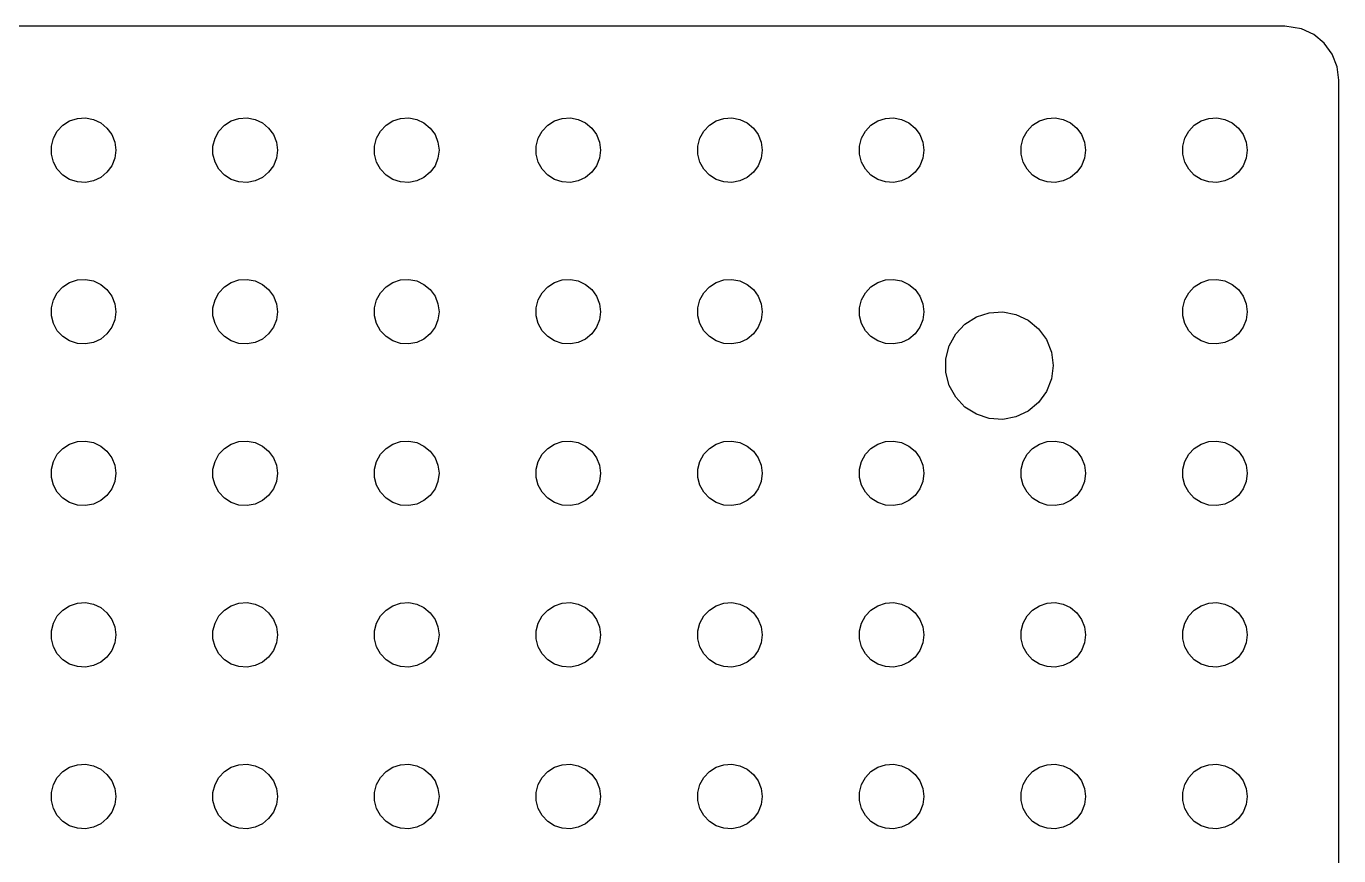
# Model space of a CAD drawing. Header units: metres. Extents: x -21 to 951, y -154 to 154.
# Drawn here: x 694.7 to 816.5, y 77 to 154 of the extents above; entities that cross this region are included whole.
import ezdxf

# ---------------------------------------------------------------- set-up
doc = ezdxf.new("R2010")
doc.units = ezdxf.units.M

msp = doc.modelspace()

# ---------------------------------------------------------------- linework, layer by layer
for p, q in [((811.5, 154), (588.5, 154)), ((813.045, 153.755), (811.5, 154)), ((814.179, 153.222), (813.045, 153.755)), ((815.145, 152.423), (814.179, 153.222)), ((815.882, 151.409), (815.145, 152.423)), ((816.343, 150.243), (815.882, 151.409)), ((816.5, 149), (816.343, 150.243)), ((816.5, -149), (816.5, 149)), ((698.088, 144.812), (698.723, 145.214)), ((698.723, 145.214), (699.438, 145.447)), ((699.438, 145.447), (700.188, 145.494)), ((700.188, 145.494), (700.927, 145.353)), ((700.927, 145.353), (701.607, 145.033)), ((701.607, 145.033), (702.187, 144.554)), ((713.088, 144.812), (713.723, 145.214)), ((713.723, 145.214), (714.438, 145.447)), ((714.438, 145.447), (715.188, 145.494)), ((715.188, 145.494), (715.927, 145.353)), ((715.927, 145.353), (716.607, 145.033)), ((716.607, 145.033), (717.187, 144.554)), ((728.088, 144.812), (728.723, 145.214)), ((728.723, 145.214), (729.438, 145.447)), ((729.438, 145.447), (730.188, 145.494)), ((730.188, 145.494), (730.927, 145.353)), ((730.927, 145.353), (731.607, 145.033)), ((731.607, 145.033), (732.187, 144.554)), ((743.088, 144.812), (743.723, 145.214)), ((743.723, 145.214), (744.438, 145.447)), ((744.438, 145.447), (745.188, 145.494)), ((745.188, 145.494), (745.927, 145.353)), ((745.927, 145.353), (746.607, 145.033)), ((746.607, 145.033), (747.187, 144.554)), ((758.088, 144.812), (758.723, 145.214)), ((758.723, 145.214), (759.438, 145.447)), ((759.438, 145.447), (760.188, 145.494)), ((760.188, 145.494), (760.927, 145.353)), ((760.927, 145.353), (761.607, 145.033)), ((761.607, 145.033), (762.187, 144.554)), ((773.088, 144.812), (773.723, 145.214)), ((773.723, 145.214), (774.438, 145.447)), ((774.438, 145.447), (775.188, 145.494)), ((775.188, 145.494), (775.927, 145.353)), ((775.927, 145.353), (776.607, 145.033)), ((776.607, 145.033), (777.187, 144.554)), ((788.088, 144.812), (788.723, 145.214)), ((788.723, 145.214), (789.438, 145.447)), ((789.438, 145.447), (790.188, 145.494)), ((790.188, 145.494), (790.927, 145.353)), ((790.927, 145.353), (791.607, 145.033)), ((791.607, 145.033), (792.187, 144.554)), ((803.088, 144.812), (803.723, 145.214)), ((803.723, 145.214), (804.438, 145.447)), ((804.438, 145.447), (805.188, 145.494)), ((805.188, 145.494), (805.927, 145.353)), ((805.927, 145.353), (806.607, 145.033)), ((806.607, 145.033), (807.187, 144.554)), ((697.211, 143.604), (697.573, 144.263)), ((697.573, 144.263), (698.088, 144.812)), ((702.187, 144.554), (702.629, 143.945)), ((702.629, 143.945), (702.906, 143.246)), ((712.211, 143.604), (712.573, 144.263)), ((712.573, 144.263), (713.088, 144.812)), ((717.187, 144.554), (717.629, 143.945)), ((717.629, 143.945), (717.906, 143.246)), ((727.211, 143.604), (727.573, 144.263)), ((727.573, 144.263), (728.088, 144.812)), ((732.187, 144.554), (732.629, 143.945)), ((732.629, 143.945), (732.906, 143.246)), ((742.211, 143.604), (742.573, 144.263)), ((742.573, 144.263), (743.088, 144.812)), ((747.187, 144.554), (747.629, 143.945)), ((747.629, 143.945), (747.906, 143.246)), ((757.211, 143.604), (757.573, 144.263)), ((757.573, 144.263), (758.088, 144.812)), ((762.187, 144.554), (762.629, 143.945)), ((762.629, 143.945), (762.906, 143.246)), ((772.211, 143.604), (772.573, 144.263)), ((772.573, 144.263), (773.088, 144.812)), ((777.187, 144.554), (777.629, 143.945)), ((777.629, 143.945), (777.906, 143.246)), ((787.211, 143.604), (787.573, 144.263)), ((787.573, 144.263), (788.088, 144.812)), ((792.187, 144.554), (792.629, 143.945)), ((792.629, 143.945), (792.906, 143.246)), ((802.211, 143.604), (802.573, 144.263)), ((802.573, 144.263), (803.088, 144.812)), ((807.187, 144.554), (807.629, 143.945)), ((807.629, 143.945), (807.906, 143.246)), ((697.024, 142.876), (697.211, 143.604)), ((697.024, 142.124), (697.024, 142.876)), ((702.906, 143.246), (703, 142.5)), ((712.024, 142.876), (712.211, 143.604)), ((712.024, 142.124), (712.024, 142.876)), ((717.906, 143.246), (718, 142.5)), ((727.024, 142.876), (727.211, 143.604)), ((727.024, 142.124), (727.024, 142.876)), ((732.906, 143.246), (733, 142.5)), ((742.024, 142.876), (742.211, 143.604)), ((742.024, 142.124), (742.024, 142.876)), ((747.906, 143.246), (748, 142.5)), ((757.024, 142.876), (757.211, 143.604)), ((757.024, 142.124), (757.024, 142.876)), ((762.906, 143.246), (763, 142.5)), ((772.024, 142.876), (772.211, 143.604)), ((772.024, 142.124), (772.024, 142.876)), ((777.906, 143.246), (778, 142.5)), ((787.024, 142.876), (787.211, 143.604)), ((787.024, 142.124), (787.024, 142.876)), ((792.906, 143.246), (793, 142.5)), ((802.024, 142.876), (802.211, 143.604)), ((802.024, 142.124), (802.024, 142.876)), ((807.906, 143.246), (808, 142.5)), ((697.211, 141.396), (697.024, 142.124)), ((697.573, 140.737), (697.211, 141.396)), ((702.906, 141.754), (702.629, 141.055)), ((703, 142.5), (702.906, 141.754)), ((712.211, 141.396), (712.024, 142.124)), ((712.573, 140.737), (712.211, 141.396)), ((717.906, 141.754), (717.629, 141.055)), ((718, 142.5), (717.906, 141.754)), ((727.211, 141.396), (727.024, 142.124)), ((727.573, 140.737), (727.211, 141.396)), ((732.906, 141.754), (732.629, 141.055)), ((733, 142.5), (732.906, 141.754)), ((742.211, 141.396), (742.024, 142.124)), ((742.573, 140.737), (742.211, 141.396)), ((747.906, 141.754), (747.629, 141.055)), ((748, 142.5), (747.906, 141.754)), ((757.211, 141.396), (757.024, 142.124)), ((757.573, 140.737), (757.211, 141.396)), ((762.906, 141.754), (762.629, 141.055)), ((763, 142.5), (762.906, 141.754)), ((772.211, 141.396), (772.024, 142.124)), ((772.573, 140.737), (772.211, 141.396)), ((777.906, 141.754), (777.629, 141.055)), ((778, 142.5), (777.906, 141.754)), ((787.211, 141.396), (787.024, 142.124)), ((787.573, 140.737), (787.211, 141.396)), ((792.906, 141.754), (792.629, 141.055)), ((793, 142.5), (792.906, 141.754)), ((802.211, 141.396), (802.024, 142.124)), ((802.573, 140.737), (802.211, 141.396)), ((807.906, 141.754), (807.629, 141.055)), ((808, 142.5), (807.906, 141.754)), ((698.088, 140.188), (697.573, 140.737)), ((698.723, 139.786), (698.088, 140.188)), ((702.187, 140.446), (701.607, 139.967)), ((702.629, 141.055), (702.187, 140.446)), ((713.088, 140.188), (712.573, 140.737)), ((713.723, 139.786), (713.088, 140.188)), ((717.187, 140.446), (716.607, 139.967)), ((717.629, 141.055), (717.187, 140.446)), ((728.088, 140.188), (727.573, 140.737)), ((728.723, 139.786), (728.088, 140.188)), ((732.187, 140.446), (731.607, 139.967)), ((732.629, 141.055), (732.187, 140.446)), ((743.088, 140.188), (742.573, 140.737)), ((743.723, 139.786), (743.088, 140.188)), ((747.187, 140.446), (746.607, 139.967)), ((747.629, 141.055), (747.187, 140.446)), ((758.088, 140.188), (757.573, 140.737)), ((758.723, 139.786), (758.088, 140.188)), ((762.187, 140.446), (761.607, 139.967)), ((762.629, 141.055), (762.187, 140.446)), ((773.088, 140.188), (772.573, 140.737)), ((773.723, 139.786), (773.088, 140.188)), ((777.187, 140.446), (776.607, 139.967)), ((777.629, 141.055), (777.187, 140.446)), ((788.088, 140.188), (787.573, 140.737)), ((788.723, 139.786), (788.088, 140.188)), ((792.187, 140.446), (791.607, 139.967)), ((792.629, 141.055), (792.187, 140.446)), ((803.088, 140.188), (802.573, 140.737)), ((803.723, 139.786), (803.088, 140.188)), ((807.187, 140.446), (806.607, 139.967)), ((807.629, 141.055), (807.187, 140.446)), ((699.438, 139.553), (698.723, 139.786)), ((700.188, 139.506), (699.438, 139.553)), ((700.927, 139.647), (700.188, 139.506)), ((701.607, 139.967), (700.927, 139.647)), ((714.438, 139.553), (713.723, 139.786)), ((715.188, 139.506), (714.438, 139.553)), ((715.927, 139.647), (715.188, 139.506)), ((716.607, 139.967), (715.927, 139.647)), ((729.438, 139.553), (728.723, 139.786)), ((730.188, 139.506), (729.438, 139.553)), ((730.927, 139.647), (730.188, 139.506)), ((731.607, 139.967), (730.927, 139.647)), ((744.438, 139.553), (743.723, 139.786)), ((745.188, 139.506), (744.438, 139.553)), ((745.927, 139.647), (745.188, 139.506)), ((746.607, 139.967), (745.927, 139.647)), ((759.438, 139.553), (758.723, 139.786)), ((760.188, 139.506), (759.438, 139.553)), ((760.927, 139.647), (760.188, 139.506)), ((761.607, 139.967), (760.927, 139.647)), ((774.438, 139.553), (773.723, 139.786)), ((775.188, 139.506), (774.438, 139.553)), ((775.927, 139.647), (775.188, 139.506)), ((776.607, 139.967), (775.927, 139.647)), ((789.438, 139.553), (788.723, 139.786)), ((790.188, 139.506), (789.438, 139.553)), ((790.927, 139.647), (790.188, 139.506)), ((791.607, 139.967), (790.927, 139.647)), ((804.438, 139.553), (803.723, 139.786)), ((805.188, 139.506), (804.438, 139.553)), ((805.927, 139.647), (805.188, 139.506)), ((806.607, 139.967), (805.927, 139.647)), ((698.723, 130.214), (699.438, 130.447)), ((699.438, 130.447), (700.188, 130.494)), ((700.188, 130.494), (700.927, 130.353)), ((700.927, 130.353), (701.607, 130.033)), ((713.723, 130.214), (714.438, 130.447)), ((714.438, 130.447), (715.188, 130.494)), ((715.188, 130.494), (715.927, 130.353)), ((715.927, 130.353), (716.607, 130.033)), ((728.723, 130.214), (729.438, 130.447)), ((729.438, 130.447), (730.188, 130.494)), ((730.188, 130.494), (730.927, 130.353)), ((730.927, 130.353), (731.607, 130.033)), ((743.723, 130.214), (744.438, 130.447)), ((744.438, 130.447), (745.188, 130.494)), ((745.188, 130.494), (745.927, 130.353)), ((745.927, 130.353), (746.607, 130.033)), ((758.723, 130.214), (759.438, 130.447)), ((759.438, 130.447), (760.188, 130.494)), ((760.188, 130.494), (760.927, 130.353)), ((760.927, 130.353), (761.607, 130.033)), ((773.723, 130.214), (774.438, 130.447)), ((774.438, 130.447), (775.188, 130.494)), ((775.188, 130.494), (775.927, 130.353)), ((775.927, 130.353), (776.607, 130.033)), ((803.723, 130.214), (804.438, 130.447)), ((804.438, 130.447), (805.188, 130.494)), ((805.188, 130.494), (805.927, 130.353)), ((805.927, 130.353), (806.607, 130.033)), ((697.211, 128.604), (697.573, 129.263)), ((697.573, 129.263), (698.088, 129.812)), ((698.088, 129.812), (698.723, 130.214)), ((701.607, 130.033), (702.187, 129.554)), ((702.187, 129.554), (702.629, 128.945)), ((712.211, 128.604), (712.573, 129.263)), ((712.573, 129.263), (713.088, 129.812)), ((713.088, 129.812), (713.723, 130.214)), ((716.607, 130.033), (717.187, 129.554)), ((717.187, 129.554), (717.629, 128.945)), ((727.211, 128.604), (727.573, 129.263)), ((727.573, 129.263), (728.088, 129.812)), ((728.088, 129.812), (728.723, 130.214)), ((731.607, 130.033), (732.187, 129.554)), ((732.187, 129.554), (732.629, 128.945)), ((742.211, 128.604), (742.573, 129.263)), ((742.573, 129.263), (743.088, 129.812)), ((743.088, 129.812), (743.723, 130.214)), ((746.607, 130.033), (747.187, 129.554)), ((747.187, 129.554), (747.629, 128.945)), ((757.211, 128.604), (757.573, 129.263)), ((757.573, 129.263), (758.088, 129.812)), ((758.088, 129.812), (758.723, 130.214)), ((761.607, 130.033), (762.187, 129.554)), ((762.187, 129.554), (762.629, 128.945)), ((772.211, 128.604), (772.573, 129.263)), ((772.573, 129.263), (773.088, 129.812)), ((773.088, 129.812), (773.723, 130.214)), ((776.607, 130.033), (777.187, 129.554)), ((777.187, 129.554), (777.629, 128.945)), ((802.211, 128.604), (802.573, 129.263)), ((802.573, 129.263), (803.088, 129.812)), ((803.088, 129.812), (803.723, 130.214)), ((806.607, 130.033), (807.187, 129.554)), ((807.187, 129.554), (807.629, 128.945)), ((697.024, 127.876), (697.211, 128.604)), ((702.629, 128.945), (702.906, 128.246)), ((702.906, 128.246), (703, 127.5)), ((712.024, 127.876), (712.211, 128.604)), ((717.629, 128.945), (717.906, 128.246)), ((717.906, 128.246), (718, 127.5)), ((727.024, 127.876), (727.211, 128.604)), ((732.629, 128.945), (732.906, 128.246)), ((732.906, 128.246), (733, 127.5)), ((742.024, 127.876), (742.211, 128.604)), ((747.629, 128.945), (747.906, 128.246)), ((747.906, 128.246), (748, 127.5)), ((757.024, 127.876), (757.211, 128.604)), ((762.629, 128.945), (762.906, 128.246)), ((762.906, 128.246), (763, 127.5)), ((772.024, 127.876), (772.211, 128.604)), ((777.629, 128.945), (777.906, 128.246)), ((777.906, 128.246), (778, 127.5)), ((802.024, 127.876), (802.211, 128.604)), ((807.629, 128.945), (807.906, 128.246)), ((807.906, 128.246), (808, 127.5)), ((697.024, 127.124), (697.024, 127.876)), ((697.211, 126.396), (697.024, 127.124)), ((702.906, 126.754), (702.629, 126.055)), ((703, 127.5), (702.906, 126.754)), ((712.024, 127.124), (712.024, 127.876)), ((712.211, 126.396), (712.024, 127.124)), ((717.906, 126.754), (717.629, 126.055)), ((718, 127.5), (717.906, 126.754)), ((727.024, 127.124), (727.024, 127.876)), ((727.211, 126.396), (727.024, 127.124)), ((732.906, 126.754), (732.629, 126.055)), ((733, 127.5), (732.906, 126.754)), ((742.024, 127.124), (742.024, 127.876)), ((742.211, 126.396), (742.024, 127.124)), ((747.906, 126.754), (747.629, 126.055)), ((748, 127.5), (747.906, 126.754)), ((757.024, 127.124), (757.024, 127.876)), ((757.211, 126.396), (757.024, 127.124)), ((762.906, 126.754), (762.629, 126.055)), ((763, 127.5), (762.906, 126.754)), ((772.024, 127.124), (772.024, 127.876)), ((772.211, 126.396), (772.024, 127.124)), ((777.906, 126.754), (777.629, 126.055)), ((778, 127.5), (777.906, 126.754)), ((781.813, 126.353), (782.871, 127.024)), ((782.871, 127.024), (784.063, 127.411)), ((784.063, 127.411), (785.314, 127.49)), ((785.314, 127.49), (786.545, 127.255)), ((786.545, 127.255), (787.679, 126.722)), ((787.679, 126.722), (788.645, 125.923)), ((802.024, 127.124), (802.024, 127.876)), ((802.211, 126.396), (802.024, 127.124)), ((807.906, 126.754), (807.629, 126.055)), ((808, 127.5), (807.906, 126.754)), ((697.573, 125.737), (697.211, 126.396)), ((698.088, 125.188), (697.573, 125.737)), ((702.629, 126.055), (702.187, 125.446)), ((712.573, 125.737), (712.211, 126.396)), ((713.088, 125.188), (712.573, 125.737)), ((717.629, 126.055), (717.187, 125.446)), ((727.573, 125.737), (727.211, 126.396)), ((728.088, 125.188), (727.573, 125.737)), ((732.629, 126.055), (732.187, 125.446)), ((742.573, 125.737), (742.211, 126.396)), ((743.088, 125.188), (742.573, 125.737)), ((747.629, 126.055), (747.187, 125.446)), ((757.573, 125.737), (757.211, 126.396)), ((758.088, 125.188), (757.573, 125.737)), ((762.629, 126.055), (762.187, 125.446)), ((772.573, 125.737), (772.211, 126.396)), ((773.088, 125.188), (772.573, 125.737)), ((777.629, 126.055), (777.187, 125.446)), ((780.955, 125.439), (781.813, 126.353)), ((788.645, 125.923), (789.382, 124.909)), ((802.573, 125.737), (802.211, 126.396)), ((803.088, 125.188), (802.573, 125.737)), ((807.629, 126.055), (807.187, 125.446)), ((698.723, 124.786), (698.088, 125.188)), ((699.438, 124.553), (698.723, 124.786)), ((700.188, 124.506), (699.438, 124.553)), ((700.927, 124.647), (700.188, 124.506)), ((701.607, 124.967), (700.927, 124.647)), ((702.187, 125.446), (701.607, 124.967)), ((713.723, 124.786), (713.088, 125.188)), ((714.438, 124.553), (713.723, 124.786)), ((715.188, 124.506), (714.438, 124.553)), ((715.927, 124.647), (715.188, 124.506)), ((716.607, 124.967), (715.927, 124.647)), ((717.187, 125.446), (716.607, 124.967)), ((728.723, 124.786), (728.088, 125.188)), ((729.438, 124.553), (728.723, 124.786)), ((730.188, 124.506), (729.438, 124.553)), ((730.927, 124.647), (730.188, 124.506)), ((731.607, 124.967), (730.927, 124.647)), ((732.187, 125.446), (731.607, 124.967)), ((743.723, 124.786), (743.088, 125.188)), ((744.438, 124.553), (743.723, 124.786)), ((745.188, 124.506), (744.438, 124.553)), ((745.927, 124.647), (745.188, 124.506)), ((746.607, 124.967), (745.927, 124.647)), ((747.187, 125.446), (746.607, 124.967)), ((758.723, 124.786), (758.088, 125.188)), ((759.438, 124.553), (758.723, 124.786)), ((760.188, 124.506), (759.438, 124.553)), ((760.927, 124.647), (760.188, 124.506)), ((761.607, 124.967), (760.927, 124.647)), ((762.187, 125.446), (761.607, 124.967)), ((773.723, 124.786), (773.088, 125.188)), ((774.438, 124.553), (773.723, 124.786)), ((775.188, 124.506), (774.438, 124.553)), ((775.927, 124.647), (775.188, 124.506)), ((776.607, 124.967), (775.927, 124.647)), ((777.187, 125.446), (776.607, 124.967)), ((780.039, 123.127), (780.351, 124.341)), ((780.351, 124.341), (780.955, 125.439)), ((789.382, 124.909), (789.843, 123.743)), ((803.723, 124.786), (803.088, 125.188)), ((804.438, 124.553), (803.723, 124.786)), ((805.188, 124.506), (804.438, 124.553)), ((805.927, 124.647), (805.188, 124.506)), ((806.607, 124.967), (805.927, 124.647)), ((807.187, 125.446), (806.607, 124.967)), ((780.039, 121.873), (780.039, 123.127)), ((789.843, 123.743), (790, 122.5)), ((780.351, 120.659), (780.039, 121.873)), ((790, 122.5), (789.843, 121.257)), ((780.955, 119.561), (780.351, 120.659)), ((789.843, 121.257), (789.382, 120.091)), ((781.813, 118.647), (780.955, 119.561)), ((789.382, 120.091), (788.645, 119.077)), ((782.871, 117.976), (781.813, 118.647)), ((787.679, 118.278), (786.545, 117.745)), ((788.645, 119.077), (787.679, 118.278)), ((784.063, 117.589), (782.871, 117.976)), ((785.314, 117.51), (784.063, 117.589)), ((786.545, 117.745), (785.314, 117.51)), ((697.573, 114.263), (698.088, 114.812)), ((698.088, 114.812), (698.723, 115.214)), ((698.723, 115.214), (699.438, 115.447)), ((699.438, 115.447), (700.188, 115.494)), ((700.188, 115.494), (700.927, 115.353)), ((700.927, 115.353), (701.607, 115.033)), ((701.607, 115.033), (702.187, 114.554)), ((702.187, 114.554), (702.629, 113.945)), ((712.573, 114.263), (713.088, 114.812)), ((713.088, 114.812), (713.723, 115.214)), ((713.723, 115.214), (714.438, 115.447)), ((714.438, 115.447), (715.188, 115.494)), ((715.188, 115.494), (715.927, 115.353)), ((715.927, 115.353), (716.607, 115.033)), ((716.607, 115.033), (717.187, 114.554)), ((717.187, 114.554), (717.629, 113.945)), ((727.573, 114.263), (728.088, 114.812)), ((728.088, 114.812), (728.723, 115.214)), ((728.723, 115.214), (729.438, 115.447)), ((729.438, 115.447), (730.188, 115.494)), ((730.188, 115.494), (730.927, 115.353)), ((730.927, 115.353), (731.607, 115.033)), ((731.607, 115.033), (732.187, 114.554)), ((732.187, 114.554), (732.629, 113.945)), ((742.573, 114.263), (743.088, 114.812)), ((743.088, 114.812), (743.723, 115.214)), ((743.723, 115.214), (744.438, 115.447)), ((744.438, 115.447), (745.188, 115.494)), ((745.188, 115.494), (745.927, 115.353)), ((745.927, 115.353), (746.607, 115.033)), ((746.607, 115.033), (747.187, 114.554)), ((747.187, 114.554), (747.629, 113.945)), ((757.573, 114.263), (758.088, 114.812)), ((758.088, 114.812), (758.723, 115.214)), ((758.723, 115.214), (759.438, 115.447)), ((759.438, 115.447), (760.188, 115.494)), ((760.188, 115.494), (760.927, 115.353)), ((760.927, 115.353), (761.607, 115.033)), ((761.607, 115.033), (762.187, 114.554)), ((762.187, 114.554), (762.629, 113.945)), ((772.573, 114.263), (773.088, 114.812)), ((773.088, 114.812), (773.723, 115.214)), ((773.723, 115.214), (774.438, 115.447)), ((774.438, 115.447), (775.188, 115.494)), ((775.188, 115.494), (775.927, 115.353)), ((775.927, 115.353), (776.607, 115.033)), ((776.607, 115.033), (777.187, 114.554)), ((777.187, 114.554), (777.629, 113.945)), ((787.573, 114.263), (788.088, 114.812)), ((788.088, 114.812), (788.723, 115.214)), ((788.723, 115.214), (789.438, 115.447)), ((789.438, 115.447), (790.188, 115.494)), ((790.188, 115.494), (790.927, 115.353)), ((790.927, 115.353), (791.607, 115.033)), ((791.607, 115.033), (792.187, 114.554)), ((792.187, 114.554), (792.629, 113.945)), ((802.573, 114.263), (803.088, 114.812)), ((803.088, 114.812), (803.723, 115.214)), ((803.723, 115.214), (804.438, 115.447)), ((804.438, 115.447), (805.188, 115.494)), ((805.188, 115.494), (805.927, 115.353)), ((805.927, 115.353), (806.607, 115.033)), ((806.607, 115.033), (807.187, 114.554)), ((807.187, 114.554), (807.629, 113.945)), ((697.024, 112.876), (697.211, 113.604)), ((697.211, 113.604), (697.573, 114.263)), ((702.629, 113.945), (702.906, 113.246)), ((712.024, 112.876), (712.211, 113.604)), ((712.211, 113.604), (712.573, 114.263)), ((717.629, 113.945), (717.906, 113.246)), ((727.024, 112.876), (727.211, 113.604)), ((727.211, 113.604), (727.573, 114.263)), ((732.629, 113.945), (732.906, 113.246)), ((742.024, 112.876), (742.211, 113.604)), ((742.211, 113.604), (742.573, 114.263)), ((747.629, 113.945), (747.906, 113.246)), ((757.024, 112.876), (757.211, 113.604)), ((757.211, 113.604), (757.573, 114.263)), ((762.629, 113.945), (762.906, 113.246)), ((772.024, 112.876), (772.211, 113.604)), ((772.211, 113.604), (772.573, 114.263)), ((777.629, 113.945), (777.906, 113.246)), ((787.024, 112.876), (787.211, 113.604)), ((787.211, 113.604), (787.573, 114.263)), ((792.629, 113.945), (792.906, 113.246)), ((802.024, 112.876), (802.211, 113.604)), ((802.211, 113.604), (802.573, 114.263)), ((807.629, 113.945), (807.906, 113.246)), ((697.024, 112.124), (697.024, 112.876)), ((697.211, 111.396), (697.024, 112.124)), ((702.906, 113.246), (703, 112.5)), ((703, 112.5), (702.906, 111.754)), ((712.024, 112.124), (712.024, 112.876)), ((712.211, 111.396), (712.024, 112.124)), ((717.906, 113.246), (718, 112.5)), ((718, 112.5), (717.906, 111.754)), ((727.024, 112.124), (727.024, 112.876)), ((727.211, 111.396), (727.024, 112.124)), ((732.906, 113.246), (733, 112.5)), ((733, 112.5), (732.906, 111.754)), ((742.024, 112.124), (742.024, 112.876)), ((742.211, 111.396), (742.024, 112.124)), ((747.906, 113.246), (748, 112.5)), ((748, 112.5), (747.906, 111.754)), ((757.024, 112.124), (757.024, 112.876)), ((757.211, 111.396), (757.024, 112.124)), ((762.906, 113.246), (763, 112.5)), ((763, 112.5), (762.906, 111.754)), ((772.024, 112.124), (772.024, 112.876)), ((772.211, 111.396), (772.024, 112.124)), ((777.906, 113.246), (778, 112.5)), ((778, 112.5), (777.906, 111.754)), ((787.024, 112.124), (787.024, 112.876)), ((787.211, 111.396), (787.024, 112.124)), ((792.906, 113.246), (793, 112.5)), ((793, 112.5), (792.906, 111.754)), ((802.024, 112.124), (802.024, 112.876)), ((802.211, 111.396), (802.024, 112.124)), ((807.906, 113.246), (808, 112.5)), ((808, 112.5), (807.906, 111.754)), ((697.573, 110.737), (697.211, 111.396)), ((702.629, 111.055), (702.187, 110.446)), ((702.906, 111.754), (702.629, 111.055)), ((712.573, 110.737), (712.211, 111.396)), ((717.629, 111.055), (717.187, 110.446)), ((717.906, 111.754), (717.629, 111.055)), ((727.573, 110.737), (727.211, 111.396)), ((732.629, 111.055), (732.187, 110.446)), ((732.906, 111.754), (732.629, 111.055)), ((742.573, 110.737), (742.211, 111.396)), ((747.629, 111.055), (747.187, 110.446)), ((747.906, 111.754), (747.629, 111.055)), ((757.573, 110.737), (757.211, 111.396)), ((762.629, 111.055), (762.187, 110.446)), ((762.906, 111.754), (762.629, 111.055)), ((772.573, 110.737), (772.211, 111.396)), ((777.629, 111.055), (777.187, 110.446)), ((777.906, 111.754), (777.629, 111.055)), ((787.573, 110.737), (787.211, 111.396)), ((792.629, 111.055), (792.187, 110.446)), ((792.906, 111.754), (792.629, 111.055)), ((802.573, 110.737), (802.211, 111.396)), ((807.629, 111.055), (807.187, 110.446)), ((807.906, 111.754), (807.629, 111.055)), ((698.088, 110.188), (697.573, 110.737)), ((698.723, 109.786), (698.088, 110.188)), ((699.438, 109.553), (698.723, 109.786)), ((700.927, 109.647), (700.188, 109.506)), ((701.607, 109.967), (700.927, 109.647)), ((702.187, 110.446), (701.607, 109.967)), ((713.088, 110.188), (712.573, 110.737)), ((713.723, 109.786), (713.088, 110.188)), ((714.438, 109.553), (713.723, 109.786)), ((715.927, 109.647), (715.188, 109.506)), ((716.607, 109.967), (715.927, 109.647)), ((717.187, 110.446), (716.607, 109.967)), ((728.088, 110.188), (727.573, 110.737)), ((728.723, 109.786), (728.088, 110.188)), ((729.438, 109.553), (728.723, 109.786)), ((730.927, 109.647), (730.188, 109.506)), ((731.607, 109.967), (730.927, 109.647)), ((732.187, 110.446), (731.607, 109.967)), ((743.088, 110.188), (742.573, 110.737)), ((743.723, 109.786), (743.088, 110.188)), ((744.438, 109.553), (743.723, 109.786)), ((745.927, 109.647), (745.188, 109.506)), ((746.607, 109.967), (745.927, 109.647)), ((747.187, 110.446), (746.607, 109.967)), ((758.088, 110.188), (757.573, 110.737)), ((758.723, 109.786), (758.088, 110.188)), ((759.438, 109.553), (758.723, 109.786)), ((760.927, 109.647), (760.188, 109.506)), ((761.607, 109.967), (760.927, 109.647)), ((762.187, 110.446), (761.607, 109.967)), ((773.088, 110.188), (772.573, 110.737)), ((773.723, 109.786), (773.088, 110.188)), ((774.438, 109.553), (773.723, 109.786)), ((775.927, 109.647), (775.188, 109.506)), ((776.607, 109.967), (775.927, 109.647)), ((777.187, 110.446), (776.607, 109.967)), ((788.088, 110.188), (787.573, 110.737)), ((788.723, 109.786), (788.088, 110.188)), ((789.438, 109.553), (788.723, 109.786)), ((790.927, 109.647), (790.188, 109.506)), ((791.607, 109.967), (790.927, 109.647)), ((792.187, 110.446), (791.607, 109.967)), ((803.088, 110.188), (802.573, 110.737)), ((803.723, 109.786), (803.088, 110.188)), ((804.438, 109.553), (803.723, 109.786)), ((805.927, 109.647), (805.188, 109.506)), ((806.607, 109.967), (805.927, 109.647)), ((807.187, 110.446), (806.607, 109.967)), ((700.188, 109.506), (699.438, 109.553)), ((715.188, 109.506), (714.438, 109.553)), ((730.188, 109.506), (729.438, 109.553)), ((745.188, 109.506), (744.438, 109.553)), ((760.188, 109.506), (759.438, 109.553)), ((775.188, 109.506), (774.438, 109.553)), ((790.188, 109.506), (789.438, 109.553)), ((805.188, 109.506), (804.438, 109.553)), ((698.088, 99.8115), (698.723, 100.214)), ((698.723, 100.214), (699.438, 100.447)), ((699.438, 100.447), (700.188, 100.494)), ((700.188, 100.494), (700.927, 100.353)), ((700.927, 100.353), (701.607, 100.033)), ((701.607, 100.033), (702.187, 99.5536)), ((713.088, 99.8115), (713.723, 100.214)), ((713.723, 100.214), (714.438, 100.447)), ((714.438, 100.447), (715.188, 100.494)), ((715.188, 100.494), (715.927, 100.353)), ((715.927, 100.353), (716.607, 100.033)), ((716.607, 100.033), (717.187, 99.5536)), ((728.088, 99.8115), (728.723, 100.214)), ((728.723, 100.214), (729.438, 100.447)), ((729.438, 100.447), (730.188, 100.494)), ((730.188, 100.494), (730.927, 100.353)), ((730.927, 100.353), (731.607, 100.033)), ((731.607, 100.033), (732.187, 99.5536)), ((743.088, 99.8115), (743.723, 100.214)), ((743.723, 100.214), (744.438, 100.447)), ((744.438, 100.447), (745.188, 100.494)), ((745.188, 100.494), (745.927, 100.353)), ((745.927, 100.353), (746.607, 100.033)), ((746.607, 100.033), (747.187, 99.5536)), ((758.088, 99.8115), (758.723, 100.214)), ((758.723, 100.214), (759.438, 100.447)), ((759.438, 100.447), (760.188, 100.494)), ((760.188, 100.494), (760.927, 100.353)), ((760.927, 100.353), (761.607, 100.033)), ((761.607, 100.033), (762.187, 99.5536)), ((773.088, 99.8115), (773.723, 100.214)), ((773.723, 100.214), (774.438, 100.447)), ((774.438, 100.447), (775.188, 100.494)), ((775.188, 100.494), (775.927, 100.353)), ((775.927, 100.353), (776.607, 100.033)), ((776.607, 100.033), (777.187, 99.5536)), ((788.088, 99.8115), (788.723, 100.214)), ((788.723, 100.214), (789.438, 100.447)), ((789.438, 100.447), (790.188, 100.494)), ((790.188, 100.494), (790.927, 100.353)), ((790.927, 100.353), (791.607, 100.033)), ((791.607, 100.033), (792.187, 99.5536)), ((803.088, 99.8115), (803.723, 100.214)), ((803.723, 100.214), (804.438, 100.447)), ((804.438, 100.447), (805.188, 100.494)), ((805.188, 100.494), (805.927, 100.353)), ((805.927, 100.353), (806.607, 100.033)), ((806.607, 100.033), (807.187, 99.5536)), ((697.211, 98.6044), (697.573, 99.2634)), ((697.573, 99.2634), (698.088, 99.8115)), ((702.187, 99.5536), (702.629, 98.9453)), ((702.629, 98.9453), (702.906, 98.2461)), ((712.211, 98.6044), (712.573, 99.2634)), ((712.573, 99.2634), (713.088, 99.8115)), ((717.187, 99.5536), (717.629, 98.9453)), ((717.629, 98.9453), (717.906, 98.2461)), ((727.211, 98.6044), (727.573, 99.2634)), ((727.573, 99.2634), (728.088, 99.8115)), ((732.187, 99.5536), (732.629, 98.9453)), ((732.629, 98.9453), (732.906, 98.2461)), ((742.211, 98.6044), (742.573, 99.2634)), ((742.573, 99.2634), (743.088, 99.8115)), ((747.187, 99.5536), (747.629, 98.9453)), ((747.629, 98.9453), (747.906, 98.2461)), ((757.211, 98.6044), (757.573, 99.2634)), ((757.573, 99.2634), (758.088, 99.8115)), ((762.187, 99.5536), (762.629, 98.9453)), ((762.629, 98.9453), (762.906, 98.2461)), ((772.211, 98.6044), (772.573, 99.2634)), ((772.573, 99.2634), (773.088, 99.8115)), ((777.187, 99.5536), (777.629, 98.9453)), ((777.629, 98.9453), (777.906, 98.2461)), ((787.211, 98.6044), (787.573, 99.2634)), ((787.573, 99.2634), (788.088, 99.8115)), ((792.187, 99.5536), (792.629, 98.9453)), ((792.629, 98.9453), (792.906, 98.2461)), ((802.211, 98.6044), (802.573, 99.2634)), ((802.573, 99.2634), (803.088, 99.8115)), ((807.187, 99.5536), (807.629, 98.9453)), ((807.629, 98.9453), (807.906, 98.2461)), ((697.024, 97.876), (697.211, 98.6044)), ((697.024, 97.124), (697.024, 97.876)), ((702.906, 98.2461), (703, 97.5)), ((703, 97.5), (702.906, 96.7539)), ((712.024, 97.876), (712.211, 98.6044)), ((712.024, 97.124), (712.024, 97.876)), ((717.906, 98.2461), (718, 97.5)), ((718, 97.5), (717.906, 96.7539)), ((727.024, 97.876), (727.211, 98.6044)), ((727.024, 97.124), (727.024, 97.876)), ((732.906, 98.2461), (733, 97.5)), ((733, 97.5), (732.906, 96.7539)), ((742.024, 97.876), (742.211, 98.6044)), ((742.024, 97.124), (742.024, 97.876)), ((747.906, 98.2461), (748, 97.5)), ((748, 97.5), (747.906, 96.7539)), ((757.024, 97.876), (757.211, 98.6044)), ((757.024, 97.124), (757.024, 97.876)), ((762.906, 98.2461), (763, 97.5)), ((763, 97.5), (762.906, 96.7539)), ((772.024, 97.876), (772.211, 98.6044)), ((772.024, 97.124), (772.024, 97.876)), ((777.906, 98.2461), (778, 97.5)), ((778, 97.5), (777.906, 96.7539)), ((787.024, 97.876), (787.211, 98.6044)), ((787.024, 97.124), (787.024, 97.876)), ((792.906, 98.2461), (793, 97.5)), ((793, 97.5), (792.906, 96.7539)), ((802.024, 97.876), (802.211, 98.6044)), ((802.024, 97.124), (802.024, 97.876)), ((807.906, 98.2461), (808, 97.5)), ((808, 97.5), (807.906, 96.7539)), ((697.211, 96.3956), (697.024, 97.124)), ((697.573, 95.7366), (697.211, 96.3956)), ((702.906, 96.7539), (702.629, 96.0547)), ((712.211, 96.3956), (712.024, 97.124)), ((712.573, 95.7366), (712.211, 96.3956)), ((717.906, 96.7539), (717.629, 96.0547)), ((727.211, 96.3956), (727.024, 97.124)), ((727.573, 95.7366), (727.211, 96.3956)), ((732.906, 96.7539), (732.629, 96.0547)), ((742.211, 96.3956), (742.024, 97.124)), ((742.573, 95.7366), (742.211, 96.3956)), ((747.906, 96.7539), (747.629, 96.0547)), ((757.211, 96.3956), (757.024, 97.124)), ((757.573, 95.7366), (757.211, 96.3956)), ((762.906, 96.7539), (762.629, 96.0547)), ((772.211, 96.3956), (772.024, 97.124)), ((772.573, 95.7366), (772.211, 96.3956)), ((777.906, 96.7539), (777.629, 96.0547)), ((787.211, 96.3956), (787.024, 97.124)), ((787.573, 95.7366), (787.211, 96.3956)), ((792.906, 96.7539), (792.629, 96.0547)), ((802.211, 96.3956), (802.024, 97.124)), ((802.573, 95.7366), (802.211, 96.3956)), ((807.906, 96.7539), (807.629, 96.0547)), ((698.088, 95.1885), (697.573, 95.7366)), ((698.723, 94.7855), (698.088, 95.1885)), ((702.187, 95.4464), (701.607, 94.967)), ((702.629, 96.0547), (702.187, 95.4464)), ((713.088, 95.1885), (712.573, 95.7366)), ((713.723, 94.7855), (713.088, 95.1885)), ((717.187, 95.4464), (716.607, 94.967)), ((717.629, 96.0547), (717.187, 95.4464)), ((728.088, 95.1885), (727.573, 95.7366)), ((728.723, 94.7855), (728.088, 95.1885)), ((732.187, 95.4464), (731.607, 94.967)), ((732.629, 96.0547), (732.187, 95.4464)), ((743.088, 95.1885), (742.573, 95.7366)), ((743.723, 94.7855), (743.088, 95.1885)), ((747.187, 95.4464), (746.607, 94.967)), ((747.629, 96.0547), (747.187, 95.4464)), ((758.088, 95.1885), (757.573, 95.7366)), ((758.723, 94.7855), (758.088, 95.1885)), ((762.187, 95.4464), (761.607, 94.967)), ((762.629, 96.0547), (762.187, 95.4464)), ((773.088, 95.1885), (772.573, 95.7366)), ((773.723, 94.7855), (773.088, 95.1885)), ((777.187, 95.4464), (776.607, 94.967)), ((777.629, 96.0547), (777.187, 95.4464)), ((788.088, 95.1885), (787.573, 95.7366)), ((788.723, 94.7855), (788.088, 95.1885)), ((792.187, 95.4464), (791.607, 94.967)), ((792.629, 96.0547), (792.187, 95.4464)), ((803.088, 95.1885), (802.573, 95.7366)), ((803.723, 94.7855), (803.088, 95.1885)), ((807.187, 95.4464), (806.607, 94.967)), ((807.629, 96.0547), (807.187, 95.4464)), ((699.438, 94.5531), (698.723, 94.7855)), ((700.188, 94.5059), (699.438, 94.5531)), ((700.927, 94.6468), (700.188, 94.5059)), ((701.607, 94.967), (700.927, 94.6468)), ((714.438, 94.5531), (713.723, 94.7855)), ((715.188, 94.5059), (714.438, 94.5531)), ((715.927, 94.6468), (715.188, 94.5059)), ((716.607, 94.967), (715.927, 94.6468)), ((729.438, 94.5531), (728.723, 94.7855)), ((730.188, 94.5059), (729.438, 94.5531)), ((730.927, 94.6468), (730.188, 94.5059)), ((731.607, 94.967), (730.927, 94.6468)), ((744.438, 94.5531), (743.723, 94.7855)), ((745.188, 94.5059), (744.438, 94.5531)), ((745.927, 94.6468), (745.188, 94.5059)), ((746.607, 94.967), (745.927, 94.6468)), ((759.438, 94.5531), (758.723, 94.7855)), ((760.188, 94.5059), (759.438, 94.5531)), ((760.927, 94.6468), (760.188, 94.5059)), ((761.607, 94.967), (760.927, 94.6468)), ((774.438, 94.5531), (773.723, 94.7855)), ((775.188, 94.5059), (774.438, 94.5531)), ((775.927, 94.6468), (775.188, 94.5059)), ((776.607, 94.967), (775.927, 94.6468)), ((789.438, 94.5531), (788.723, 94.7855)), ((790.188, 94.5059), (789.438, 94.5531)), ((790.927, 94.6468), (790.188, 94.5059)), ((791.607, 94.967), (790.927, 94.6468)), ((804.438, 94.5531), (803.723, 94.7855)), ((805.188, 94.5059), (804.438, 94.5531)), ((805.927, 94.6468), (805.188, 94.5059)), ((806.607, 94.967), (805.927, 94.6468)), ((698.723, 85.2145), (699.438, 85.4469)), ((699.438, 85.4469), (700.188, 85.4941)), ((700.188, 85.4941), (700.927, 85.3532)), ((700.927, 85.3532), (701.607, 85.033)), ((713.723, 85.2145), (714.438, 85.4469)), ((714.438, 85.4469), (715.188, 85.4941)), ((715.188, 85.4941), (715.927, 85.3532)), ((715.927, 85.3532), (716.607, 85.033)), ((728.723, 85.2145), (729.438, 85.4469)), ((729.438, 85.4469), (730.188, 85.4941)), ((730.188, 85.4941), (730.927, 85.3532)), ((730.927, 85.3532), (731.607, 85.033)), ((743.723, 85.2145), (744.438, 85.4469)), ((744.438, 85.4469), (745.188, 85.4941)), ((745.188, 85.4941), (745.927, 85.3532)), ((745.927, 85.3532), (746.607, 85.033)), ((758.723, 85.2145), (759.438, 85.4469)), ((759.438, 85.4469), (760.188, 85.4941)), ((760.188, 85.4941), (760.927, 85.3532)), ((760.927, 85.3532), (761.607, 85.033)), ((773.723, 85.2145), (774.438, 85.4469)), ((774.438, 85.4469), (775.188, 85.4941)), ((775.188, 85.4941), (775.927, 85.3532)), ((775.927, 85.3532), (776.607, 85.033)), ((788.723, 85.2145), (789.438, 85.4469)), ((789.438, 85.4469), (790.188, 85.4941)), ((790.188, 85.4941), (790.927, 85.3532)), ((790.927, 85.3532), (791.607, 85.033)), ((803.723, 85.2145), (804.438, 85.4469)), ((804.438, 85.4469), (805.188, 85.4941)), ((805.188, 85.4941), (805.927, 85.3532)), ((805.927, 85.3532), (806.607, 85.033)), ((697.211, 83.6044), (697.573, 84.2634)), ((697.573, 84.2634), (698.088, 84.8115)), ((698.088, 84.8115), (698.723, 85.2145)), ((701.607, 85.033), (702.187, 84.5536)), ((702.187, 84.5536), (702.629, 83.9453)), ((712.211, 83.6044), (712.573, 84.2634)), ((712.573, 84.2634), (713.088, 84.8115)), ((713.088, 84.8115), (713.723, 85.2145)), ((716.607, 85.033), (717.187, 84.5536)), ((717.187, 84.5536), (717.629, 83.9453)), ((727.211, 83.6044), (727.573, 84.2634)), ((727.573, 84.2634), (728.088, 84.8115)), ((728.088, 84.8115), (728.723, 85.2145)), ((731.607, 85.033), (732.187, 84.5536)), ((732.187, 84.5536), (732.629, 83.9453)), ((742.211, 83.6044), (742.573, 84.2634)), ((742.573, 84.2634), (743.088, 84.8115)), ((743.088, 84.8115), (743.723, 85.2145)), ((746.607, 85.033), (747.187, 84.5536)), ((747.187, 84.5536), (747.629, 83.9453)), ((757.211, 83.6044), (757.573, 84.2634)), ((757.573, 84.2634), (758.088, 84.8115)), ((758.088, 84.8115), (758.723, 85.2145)), ((761.607, 85.033), (762.187, 84.5536)), ((762.187, 84.5536), (762.629, 83.9453)), ((772.211, 83.6044), (772.573, 84.2634)), ((772.573, 84.2634), (773.088, 84.8115)), ((773.088, 84.8115), (773.723, 85.2145)), ((776.607, 85.033), (777.187, 84.5536)), ((777.187, 84.5536), (777.629, 83.9453)), ((787.211, 83.6044), (787.573, 84.2634)), ((787.573, 84.2634), (788.088, 84.8115)), ((788.088, 84.8115), (788.723, 85.2145)), ((791.607, 85.033), (792.187, 84.5536)), ((792.187, 84.5536), (792.629, 83.9453)), ((802.211, 83.6044), (802.573, 84.2634)), ((802.573, 84.2634), (803.088, 84.8115)), ((803.088, 84.8115), (803.723, 85.2145)), ((806.607, 85.033), (807.187, 84.5536)), ((807.187, 84.5536), (807.629, 83.9453)), ((697.024, 82.876), (697.211, 83.6044)), ((697.024, 82.124), (697.024, 82.876)), ((702.629, 83.9453), (702.906, 83.2461)), ((702.906, 83.2461), (703, 82.5)), ((712.024, 82.876), (712.211, 83.6044)), ((712.024, 82.124), (712.024, 82.876)), ((717.629, 83.9453), (717.906, 83.2461)), ((717.906, 83.2461), (718, 82.5)), ((727.024, 82.876), (727.211, 83.6044)), ((727.024, 82.124), (727.024, 82.876)), ((732.629, 83.9453), (732.906, 83.2461)), ((732.906, 83.2461), (733, 82.5)), ((742.024, 82.876), (742.211, 83.6044)), ((742.024, 82.124), (742.024, 82.876)), ((747.629, 83.9453), (747.906, 83.2461)), ((747.906, 83.2461), (748, 82.5)), ((757.024, 82.876), (757.211, 83.6044)), ((757.024, 82.124), (757.024, 82.876)), ((762.629, 83.9453), (762.906, 83.2461)), ((762.906, 83.2461), (763, 82.5)), ((772.024, 82.876), (772.211, 83.6044)), ((772.024, 82.124), (772.024, 82.876)), ((777.629, 83.9453), (777.906, 83.2461)), ((777.906, 83.2461), (778, 82.5)), ((787.024, 82.876), (787.211, 83.6044)), ((787.024, 82.124), (787.024, 82.876)), ((792.629, 83.9453), (792.906, 83.2461)), ((792.906, 83.2461), (793, 82.5)), ((802.024, 82.876), (802.211, 83.6044)), ((802.024, 82.124), (802.024, 82.876)), ((807.629, 83.9453), (807.906, 83.2461)), ((807.906, 83.2461), (808, 82.5)), ((697.211, 81.3956), (697.024, 82.124)), ((702.906, 81.7539), (702.629, 81.0547)), ((703, 82.5), (702.906, 81.7539)), ((712.211, 81.3956), (712.024, 82.124)), ((717.906, 81.7539), (717.629, 81.0547)), ((718, 82.5), (717.906, 81.7539)), ((727.211, 81.3956), (727.024, 82.124)), ((732.906, 81.7539), (732.629, 81.0547)), ((733, 82.5), (732.906, 81.7539)), ((742.211, 81.3956), (742.024, 82.124)), ((747.906, 81.7539), (747.629, 81.0547)), ((748, 82.5), (747.906, 81.7539)), ((757.211, 81.3956), (757.024, 82.124)), ((762.906, 81.7539), (762.629, 81.0547)), ((763, 82.5), (762.906, 81.7539)), ((772.211, 81.3956), (772.024, 82.124)), ((777.906, 81.7539), (777.629, 81.0547)), ((778, 82.5), (777.906, 81.7539)), ((787.211, 81.3956), (787.024, 82.124)), ((792.906, 81.7539), (792.629, 81.0547)), ((793, 82.5), (792.906, 81.7539)), ((802.211, 81.3956), (802.024, 82.124)), ((807.906, 81.7539), (807.629, 81.0547)), ((808, 82.5), (807.906, 81.7539)), ((697.573, 80.7366), (697.211, 81.3956)), ((698.088, 80.1885), (697.573, 80.7366)), ((702.187, 80.4464), (701.607, 79.967)), ((702.629, 81.0547), (702.187, 80.4464)), ((712.573, 80.7366), (712.211, 81.3956)), ((713.088, 80.1885), (712.573, 80.7366)), ((717.187, 80.4464), (716.607, 79.967)), ((717.629, 81.0547), (717.187, 80.4464)), ((727.573, 80.7366), (727.211, 81.3956)), ((728.088, 80.1885), (727.573, 80.7366)), ((732.187, 80.4464), (731.607, 79.967)), ((732.629, 81.0547), (732.187, 80.4464)), ((742.573, 80.7366), (742.211, 81.3956)), ((743.088, 80.1885), (742.573, 80.7366)), ((747.187, 80.4464), (746.607, 79.967)), ((747.629, 81.0547), (747.187, 80.4464)), ((757.573, 80.7366), (757.211, 81.3956)), ((758.088, 80.1885), (757.573, 80.7366)), ((762.187, 80.4464), (761.607, 79.967)), ((762.629, 81.0547), (762.187, 80.4464)), ((772.573, 80.7366), (772.211, 81.3956)), ((773.088, 80.1885), (772.573, 80.7366)), ((777.187, 80.4464), (776.607, 79.967)), ((777.629, 81.0547), (777.187, 80.4464)), ((787.573, 80.7366), (787.211, 81.3956)), ((788.088, 80.1885), (787.573, 80.7366)), ((792.187, 80.4464), (791.607, 79.967)), ((792.629, 81.0547), (792.187, 80.4464)), ((802.573, 80.7366), (802.211, 81.3956)), ((803.088, 80.1885), (802.573, 80.7366)), ((807.187, 80.4464), (806.607, 79.967)), ((807.629, 81.0547), (807.187, 80.4464)), ((698.723, 79.7855), (698.088, 80.1885)), ((699.438, 79.5531), (698.723, 79.7855)), ((700.188, 79.5059), (699.438, 79.5531)), ((700.927, 79.6468), (700.188, 79.5059)), ((701.607, 79.967), (700.927, 79.6468)), ((713.723, 79.7855), (713.088, 80.1885)), ((714.438, 79.5531), (713.723, 79.7855)), ((715.188, 79.5059), (714.438, 79.5531)), ((715.927, 79.6468), (715.188, 79.5059)), ((716.607, 79.967), (715.927, 79.6468)), ((728.723, 79.7855), (728.088, 80.1885)), ((729.438, 79.5531), (728.723, 79.7855)), ((730.188, 79.5059), (729.438, 79.5531)), ((730.927, 79.6468), (730.188, 79.5059)), ((731.607, 79.967), (730.927, 79.6468)), ((743.723, 79.7855), (743.088, 80.1885)), ((744.438, 79.5531), (743.723, 79.7855)), ((745.188, 79.5059), (744.438, 79.5531)), ((745.927, 79.6468), (745.188, 79.5059)), ((746.607, 79.967), (745.927, 79.6468)), ((758.723, 79.7855), (758.088, 80.1885)), ((759.438, 79.5531), (758.723, 79.7855)), ((760.188, 79.5059), (759.438, 79.5531)), ((760.927, 79.6468), (760.188, 79.5059)), ((761.607, 79.967), (760.927, 79.6468)), ((773.723, 79.7855), (773.088, 80.1885)), ((774.438, 79.5531), (773.723, 79.7855)), ((775.188, 79.5059), (774.438, 79.5531)), ((775.927, 79.6468), (775.188, 79.5059)), ((776.607, 79.967), (775.927, 79.6468)), ((788.723, 79.7855), (788.088, 80.1885)), ((789.438, 79.5531), (788.723, 79.7855)), ((790.188, 79.5059), (789.438, 79.5531)), ((790.927, 79.6468), (790.188, 79.5059)), ((791.607, 79.967), (790.927, 79.6468)), ((803.723, 79.7855), (803.088, 80.1885)), ((804.438, 79.5531), (803.723, 79.7855)), ((805.188, 79.5059), (804.438, 79.5531)), ((805.927, 79.6468), (805.188, 79.5059)), ((806.607, 79.967), (805.927, 79.6468))]:
    msp.add_line(p, q)

doc.saveas('drawing.dxf')
